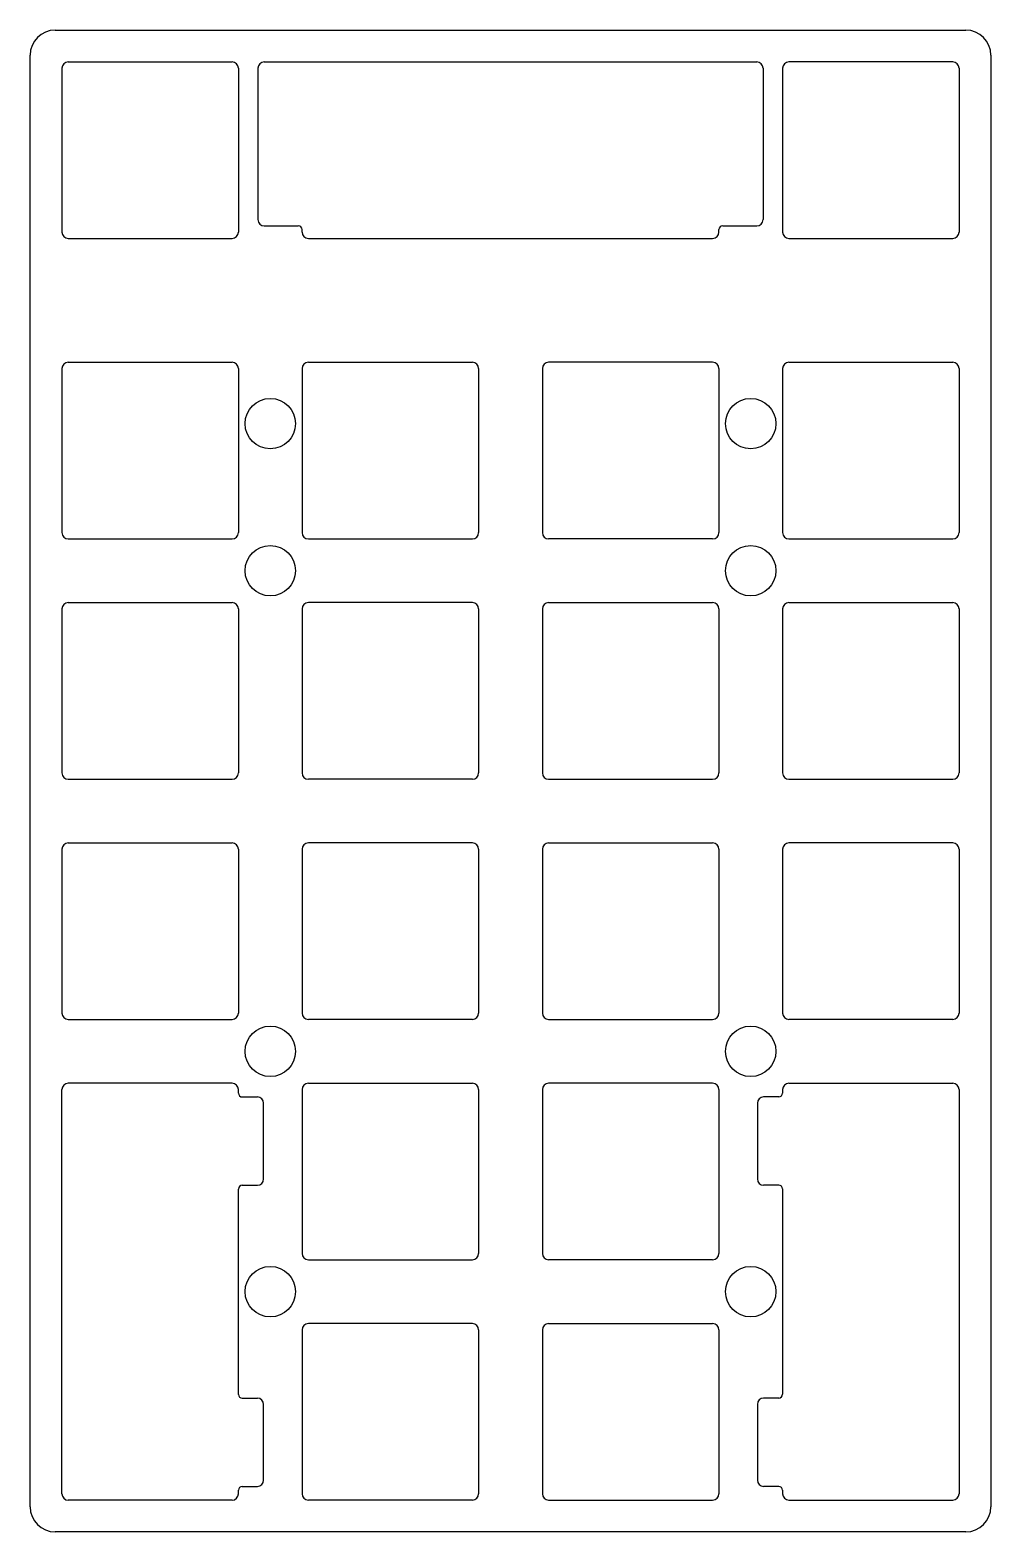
# Model space of a CAD drawing. Extents: x 30 to 106, y -149 to -30.
import ezdxf

# ---------------------------------------------------------------- set-up
doc = ezdxf.new("R2010")
doc.units = 0
doc.layers.add('BLACK', color=7, linetype='CONTINUOUS')

msp = doc.modelspace()

# ---------------------------------------------------------------- linework, layer by layer
at = {"layer": 'BLACK', "linetype": 'CONTINUOUS'}
for p, q in [((32, -30), (104.2, -30)), ((30, -147.0625), (30, -32)), ((106.2, -32), (106.2, -147.0625)), ((32.525, -33.025), (32.525, -46.025)), ((33.025, -32.525), (46.025, -32.525)), ((46.525, -33.025), (46.525, -46.025)), ((48.075, -33.025), (48.075, -45.025)), ((48.575, -32.525), (87.625, -32.525)), ((88.125, -33.025), (88.125, -45.025)), ((89.675, -33.025), (89.675, -46.025)), ((103.175, -32.525), (90.175, -32.525)), ((103.675, -33.025), (103.675, -46.025)), ((48.575, -45.525), (51.275, -45.525)), ((51.575, -46.025), (51.575, -45.825)), ((84.625, -46.025), (84.625, -45.825)), ((84.925, -45.525), (87.625, -45.525)), ((33.025, -46.525), (46.025, -46.525)), ((52.075, -46.525), (84.125, -46.525)), ((90.175, -46.525), (103.175, -46.525)), ((32.525, -56.8375), (32.525, -69.8375)), ((33.025, -56.3375), (46.025, -56.3375)), ((46.525, -56.8375), (46.525, -69.8375)), ((51.575, -56.8375), (51.575, -69.8375)), ((52.075, -56.3375), (65.075, -56.3375)), ((65.575, -56.8375), (65.575, -69.8375)), ((70.625, -56.8375), (70.625, -69.8375)), ((84.125, -56.3375), (71.125, -56.3375)), ((84.625, -56.8375), (84.625, -69.8375)), ((89.675, -56.8375), (89.675, -69.8375)), ((90.175, -56.3375), (103.175, -56.3375)), ((103.675, -56.8375), (103.675, -69.8375)), ((33.025, -70.3375), (46.025, -70.3375)), ((52.075, -70.3375), (65.075, -70.3375)), ((84.125, -70.3375), (71.125, -70.3375)), ((90.175, -70.3375), (103.175, -70.3375)), ((32.525, -75.8875), (32.525, -88.8875)), ((33.025, -75.3875), (46.025, -75.3875)), ((46.525, -75.8875), (46.525, -88.8875)), ((51.575, -75.8875), (51.575, -88.8875)), ((65.075, -75.3875), (52.075, -75.3875)), ((65.575, -75.8875), (65.575, -88.8875)), ((70.625, -75.8875), (70.625, -88.8875)), ((71.125, -75.3875), (84.125, -75.3875)), ((84.625, -75.8875), (84.625, -88.8875)), ((89.675, -75.8875), (89.675, -88.8875)), ((90.175, -75.3875), (103.175, -75.3875)), ((103.675, -75.8875), (103.675, -88.8875)), ((33.025, -89.3875), (46.025, -89.3875)), ((65.075, -89.3875), (52.075, -89.3875)), ((71.125, -89.3875), (84.125, -89.3875)), ((90.175, -89.3875), (103.175, -89.3875)), ((32.525, -94.9375), (32.525, -107.9375)), ((33.025, -94.4375), (46.025, -94.4375)), ((46.525, -94.9375), (46.525, -107.9375)), ((51.575, -94.9375), (51.575, -107.9375)), ((65.075, -94.4375), (52.075, -94.4375)), ((65.575, -94.9375), (65.575, -107.9375)), ((70.625, -94.9375), (70.625, -107.9375)), ((71.125, -94.4375), (84.125, -94.4375)), ((84.625, -94.9375), (84.625, -107.9375)), ((89.675, -94.9375), (89.675, -107.9375)), ((103.175, -94.4375), (90.175, -94.4375)), ((103.675, -94.9375), (103.675, -107.9375)), ((33.025, -108.4375), (46.025, -108.4375)), ((65.075, -108.4375), (52.075, -108.4375)), ((71.125, -108.4375), (84.125, -108.4375)), ((103.175, -108.4375), (90.175, -108.4375)), ((32.525, -146.0425), (32.525, -113.9925)), ((46.025, -113.4925), (33.025, -113.4925)), ((46.525, -114.2795), (46.525, -113.9925)), ((51.575, -113.9875), (51.575, -126.9875)), ((52.075, -113.4875), (65.075, -113.4875)), ((65.575, -113.9875), (65.575, -126.9875)), ((70.625, -113.9875), (70.625, -126.9875)), ((84.125, -113.4875), (71.125, -113.4875)), ((84.625, -113.9875), (84.625, -126.9875)), ((89.675, -113.9875), (89.675, -114.2745)), ((90.175, -113.4875), (103.175, -113.4875)), ((103.675, -113.9875), (103.675, -146.0375)), ((46.825, -114.5795), (48.025, -114.5795)), ((48.525, -121.0795), (48.525, -115.0795)), ((87.675, -115.0745), (87.675, -121.0745)), ((89.375, -114.5745), (88.175, -114.5745)), ((46.525, -138.1555), (46.525, -121.8795)), ((46.825, -121.5795), (48.025, -121.5795)), ((89.375, -121.5745), (88.175, -121.5745)), ((89.675, -121.8745), (89.675, -138.1505)), ((52.075, -127.4875), (65.075, -127.4875)), ((84.125, -127.4875), (71.125, -127.4875)), ((51.575, -133.0375), (51.575, -146.0375)), ((65.075, -132.5375), (52.075, -132.5375)), ((65.575, -133.0375), (65.575, -146.0375)), ((70.625, -133.0375), (70.625, -146.0375)), ((71.125, -132.5375), (84.125, -132.5375)), ((84.625, -133.0375), (84.625, -146.0375)), ((46.825, -138.4555), (48.025, -138.4555)), ((48.525, -144.9555), (48.525, -138.9555)), ((87.675, -138.9505), (87.675, -144.9505)), ((89.375, -138.4505), (88.175, -138.4505)), ((46.525, -146.0425), (46.525, -145.7555)), ((46.825, -145.4555), (48.025, -145.4555)), ((89.375, -145.4505), (88.175, -145.4505)), ((89.675, -145.7505), (89.675, -146.0375)), ((46.025, -146.5425), (33.025, -146.5425)), ((65.075, -146.5375), (52.075, -146.5375)), ((71.125, -146.5375), (84.125, -146.5375)), ((90.175, -146.5375), (103.175, -146.5375)), ((104.2, -149.0625), (32, -149.0625))]:
    msp.add_line(p, q, dxfattribs=at)
at = {"layer": 'BLACK'}
for centre in [(49.05, -61.2), (87.15, -61.2), (49.05, -72.8625), (87.15, -72.8625), (49.05, -110.9625), (87.15, -110.9625), (49.05, -130.0125), (87.15, -130.0125)]:
    msp.add_circle(centre, 2, dxfattribs=at)
for centre, radius, start, end in [((32, -32), 2, 90, 180), ((104.2, -32), 2, 0, 90), ((33.025, -33.025), 0.5, 90, 180), ((46.025, -33.025), 0.5, 0, 90), ((48.575, -33.025), 0.5, 90, 180), ((87.625, -33.025), 0.5, 0, 90), ((90.175, -33.025), 0.5, 90, 180), ((103.175, -33.025), 0.5, 0, 90), ((48.575, -45.025), 0.5, -180, -90), ((87.625, -45.025), 0.5, -90, 0), ((33.025, -46.025), 0.5, -180, -90), ((46.025, -46.025), 0.5, -90, 0), ((51.275, -45.825), 0.3, 0, 90), ((52.075, -46.025), 0.5, -180, -90), ((84.125, -46.025), 0.5, -90, 0), ((84.925, -45.825), 0.3, 90, 180), ((90.175, -46.025), 0.5, -180, -90), ((103.175, -46.025), 0.5, -90, 0), ((33.025, -56.8375), 0.5, 90, 180), ((46.025, -56.8375), 0.5, 0, 90), ((52.075, -56.8375), 0.5, 90, 180), ((65.075, -56.8375), 0.5, 0, 90), ((71.125, -56.8375), 0.5, 90, 180), ((84.125, -56.8375), 0.5, 0, 90), ((90.175, -56.8375), 0.5, 90, 180), ((103.175, -56.8375), 0.5, 0, 90), ((33.025, -69.8375), 0.5, -180, -90), ((46.025, -69.8375), 0.5, -90, 0), ((52.075, -69.8375), 0.5, -180, -90), ((65.075, -69.8375), 0.5, -90, 0), ((71.125, -69.8375), 0.5, -180, -90), ((84.125, -69.8375), 0.5, -90, 0), ((90.175, -69.8375), 0.5, -180, -90), ((103.175, -69.8375), 0.5, -90, 0), ((33.025, -75.8875), 0.5, 90, 180), ((46.025, -75.8875), 0.5, 0, 90), ((52.075, -75.8875), 0.5, 90, 180), ((65.075, -75.8875), 0.5, 0, 90), ((71.125, -75.8875), 0.5, 90, 180), ((84.125, -75.8875), 0.5, 0, 90), ((90.175, -75.8875), 0.5, 90, 180), ((103.175, -75.8875), 0.5, 0, 90), ((33.025, -88.8875), 0.5, -180, -90), ((46.025, -88.8875), 0.5, -90, 0), ((52.075, -88.8875), 0.5, -180, -90), ((65.075, -88.8875), 0.5, -90, 0), ((71.125, -88.8875), 0.5, -180, -90), ((84.125, -88.8875), 0.5, -90, 0), ((90.175, -88.8875), 0.5, -180, -90), ((103.175, -88.8875), 0.5, -90, 0), ((33.025, -94.9375), 0.5, 90, 180), ((46.025, -94.9375), 0.5, 0, 90), ((52.075, -94.9375), 0.5, 90, 180), ((65.075, -94.9375), 0.5, 0, 90), ((71.125, -94.9375), 0.5, 90, 180), ((84.125, -94.9375), 0.5, 0, 90), ((90.175, -94.9375), 0.5, 90, 180), ((103.175, -94.9375), 0.5, 0, 90), ((33.025, -107.9375), 0.5, -180, -90), ((46.025, -107.9375), 0.5, -90, 0), ((52.075, -107.9375), 0.5, -180, -90), ((65.075, -107.9375), 0.5, -90, 0), ((71.125, -107.9375), 0.5, -180, -90), ((84.125, -107.9375), 0.5, -90, 0), ((90.175, -107.9375), 0.5, -180, -90), ((103.175, -107.9375), 0.5, -90, 0), ((33.025, -113.9925), 0.5, 90, 180), ((46.025, -113.9925), 0.5, 0, 90), ((46.825, -114.2795), 0.3, -180, -90), ((52.075, -113.9875), 0.5, 90, 180), ((65.075, -113.9875), 0.5, 0, 90), ((71.125, -113.9875), 0.5, 90, 180), ((84.125, -113.9875), 0.5, 0, 90), ((89.375, -114.2745), 0.3, -90, 0), ((90.175, -113.9875), 0.5, 90, 180), ((103.175, -113.9875), 0.5, 0, 90), ((48.025, -115.0795), 0.5, 0, 90), ((88.175, -115.0745), 0.5, 90, 180), ((48.025, -121.0795), 0.5, -90, 0), ((88.175, -121.0745), 0.5, -180, -90), ((46.825, -121.8795), 0.3, 90, 180), ((89.375, -121.8745), 0.3, 0, 90), ((52.075, -126.9875), 0.5, -180, -90), ((65.075, -126.9875), 0.5, -90, 0), ((71.125, -126.9875), 0.5, -180, -90), ((84.125, -126.9875), 0.5, -90, 0), ((52.075, -133.0375), 0.5, 90, 180), ((65.075, -133.0375), 0.5, 0, 90), ((71.125, -133.0375), 0.5, 90, 180), ((84.125, -133.0375), 0.5, 0, 90), ((46.825, -138.1555), 0.3, -180, -90), ((48.025, -138.9555), 0.5, 0, 90), ((88.175, -138.9505), 0.5, 90, 180), ((89.375, -138.1505), 0.3, -90, 0), ((48.025, -144.9555), 0.5, -90, 0), ((88.175, -144.9505), 0.5, -180, -90), ((33.025, -146.0425), 0.5, -180, -90), ((46.025, -146.0425), 0.5, -90, 0), ((46.825, -145.7555), 0.3, 90, 180), ((52.075, -146.0375), 0.5, -180, -90), ((65.075, -146.0375), 0.5, -90, 0), ((71.125, -146.0375), 0.5, -180, -90), ((84.125, -146.0375), 0.5, -90, 0), ((89.375, -145.7505), 0.3, 0, 90), ((90.175, -146.0375), 0.5, -180, -90), ((103.175, -146.0375), 0.5, -90, 0), ((32, -147.0625), 2, -180, -90), ((104.2, -147.0625), 2, -90, 0)]:
    msp.add_arc(centre, radius, start, end, dxfattribs=at)

doc.saveas('drawing.dxf')
